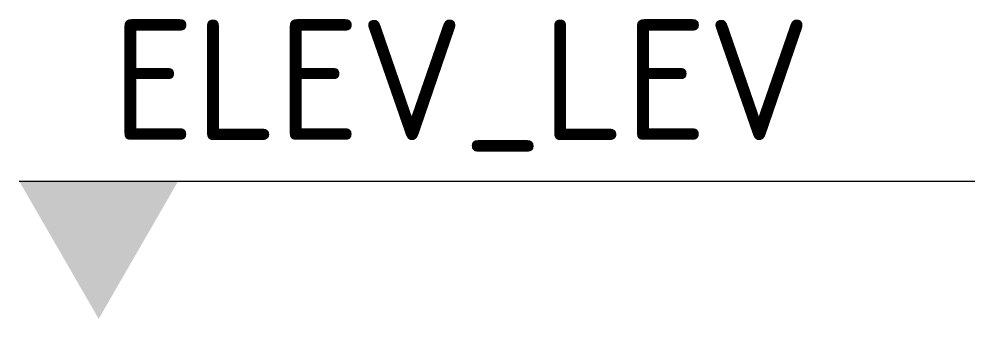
# Model space of a CAD drawing. Extents: x 83.9 to 111.7, y 159.8 to 168.5.
import ezdxf

# ---------------------------------------------------------------- set-up
doc = ezdxf.new("R2010")
doc.units = 0
doc.header["$LTSCALE"] = 0.5
doc.header["$MEASUREMENT"] = 0
doc.layers.add('TEXT', color=7, linetype='CONTINUOUS')
doc.styles.add('ISO', font='ISO3098B')

msp = doc.modelspace()

# ---------------------------------------------------------------- linework, layer by layer
at = {"layer": 'TEXT', "color": 7, "linetype": 'Continuous'}
msp.add_line((83.948, 163.838), (111.689, 163.838), dxfattribs=at)
at = {"layer": 'TEXT', "color": 1, "linetype": 'Continuous'}
msp.add_solid([(83.948, 163.838), (86.257, 159.838), (88.566, 163.838)], dxfattribs=at)

# ---------------------------------------------------------------- texts
at = {"layer": 'TEXT', "color": 2, "linetype": 'Continuous', "style": 'ISO'}
msp.add_attdef('ELEV_LEV', (86.648, 165.023), 'EL (+)?????', height=3.5, dxfattribs=at)

doc.saveas('drawing.dxf')
